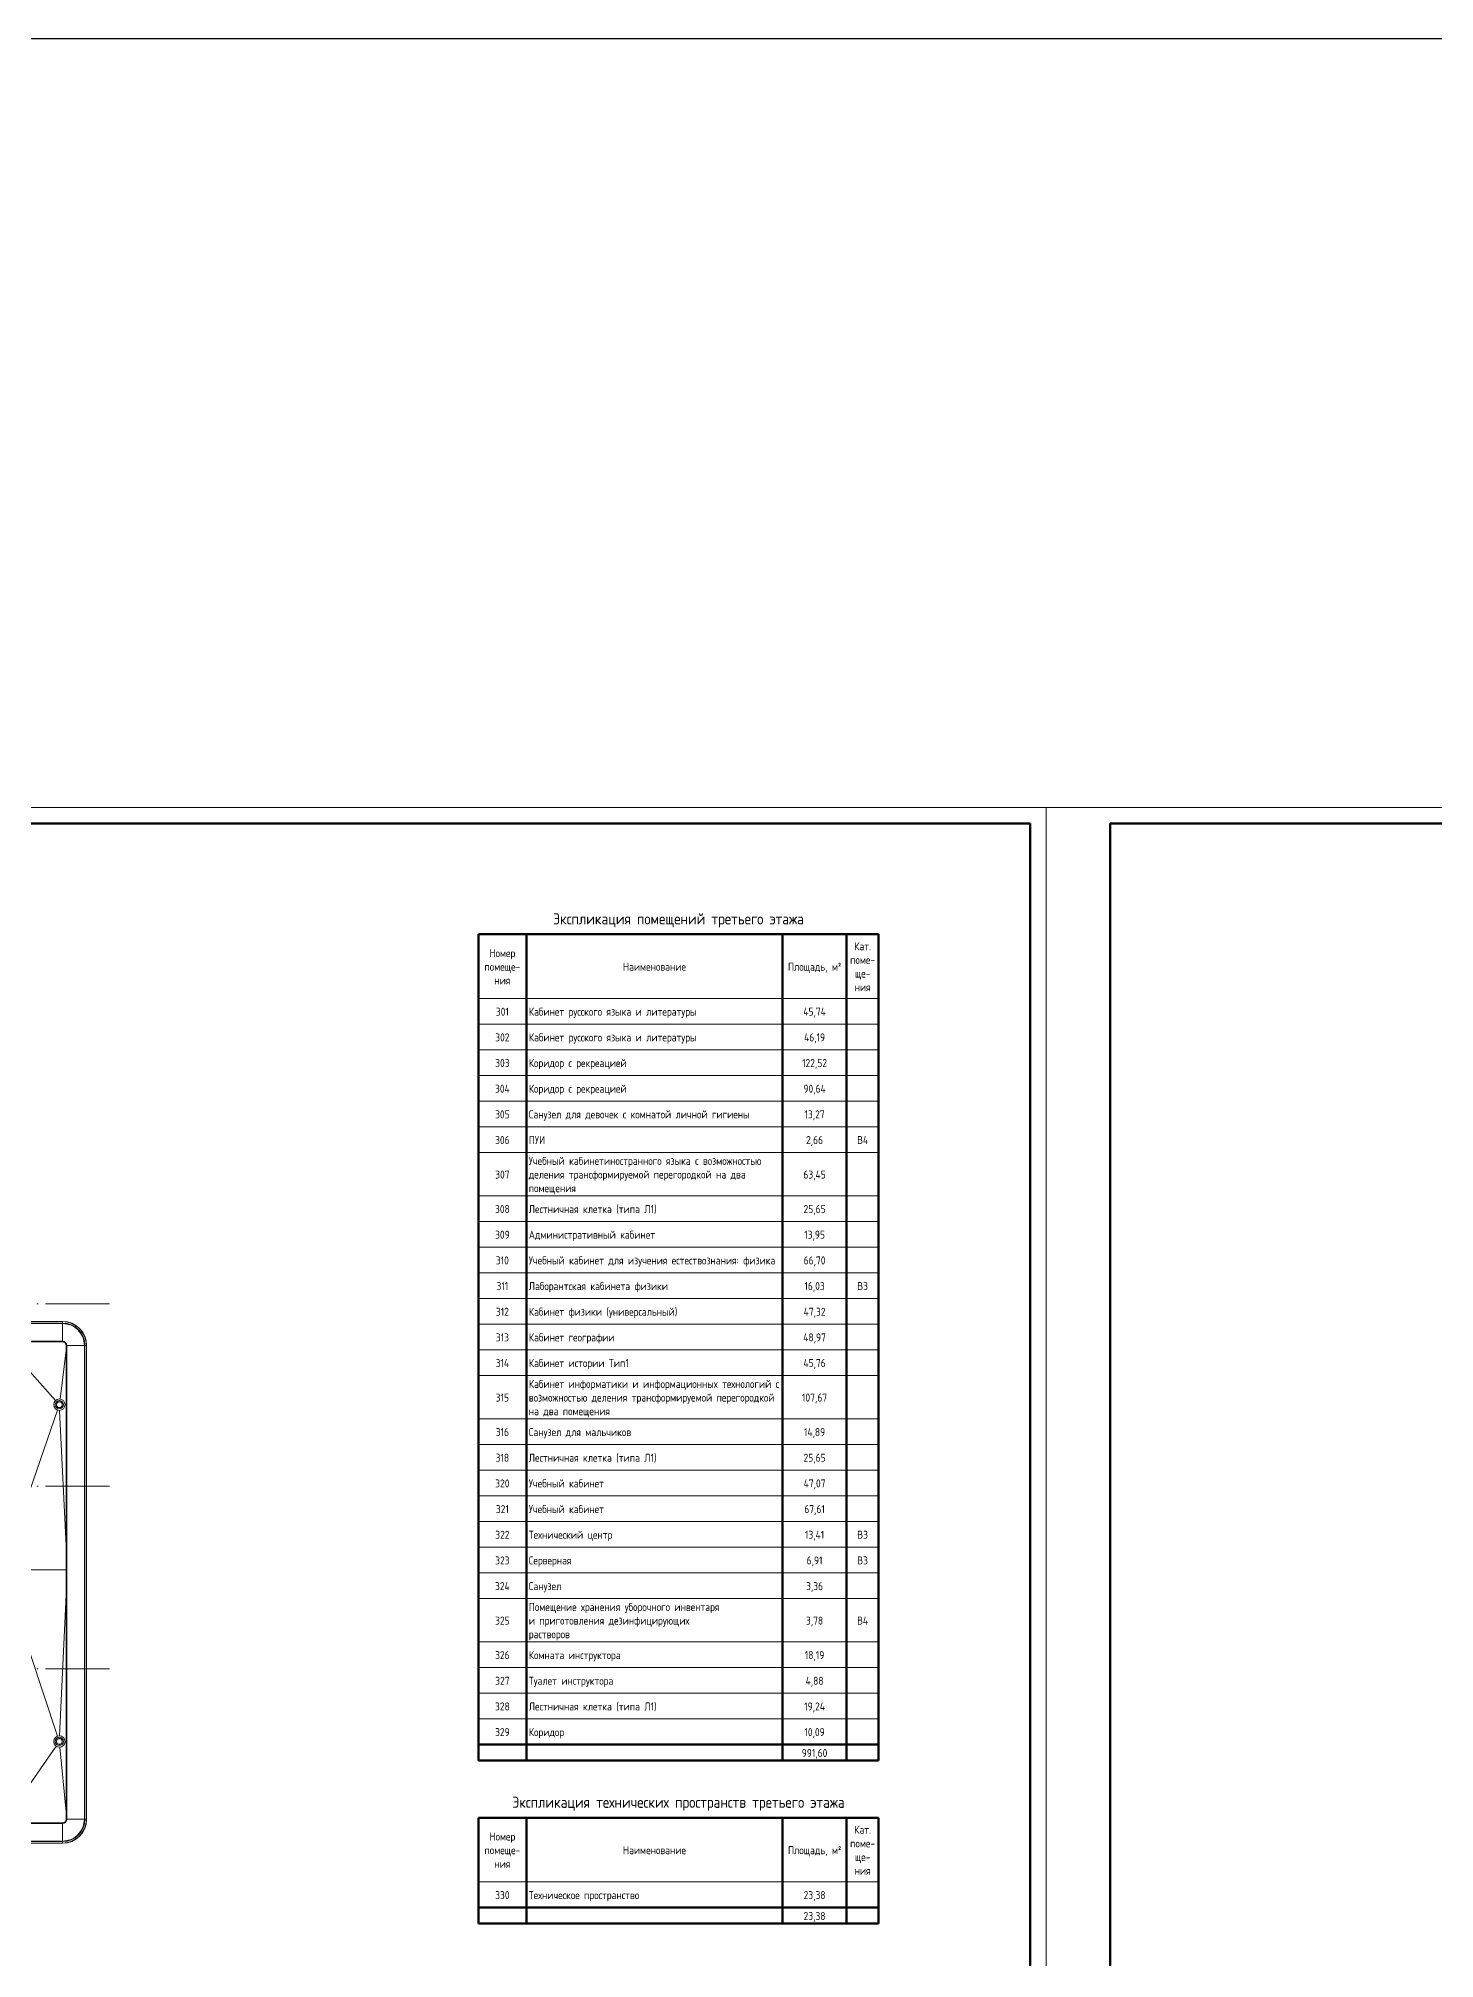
# Model space of a CAD drawing. Header units: millimetres. Extents: x -88595 to 880822, y -1054509 to -148035.
# Drawn here: x 446690 to 490291, y -256304 to -196327 of the extents above; entities that cross this region are included whole.
import ezdxf

# ---------------------------------------------------------------- set-up
doc = ezdxf.new("R2010")
doc.units = ezdxf.units.MM
doc.linetypes.add('ADSK_Линия сетки', pattern=[25, 20, -2.5, 0, -2.5])
for name, color, linetype, lineweight in [('Графика', 7, 'Continuous', 20), ('Крыша', 7, 'Continuous', 9), ('Линии', 7, 'Continuous', 9), ('Оборудование', 7, 'Continuous', 18), ('Ограждение', 7, 'Continuous', 9), ('Оси', 7, 'Continuous', 9), ('Основные надписи', 7, 'Continuous', 30), ('Тонкие линии', 7, 'Continuous', 18)]:
    doc.layers.add(name, color=color, linetype=linetype, lineweight=lineweight)
doc.layers.add('П4', color=1, linetype='Continuous')
doc.styles.add('GOST Common_7', font='GOST_Common.ttf', dxfattribs={"width": 0.9, "height": 2.5})
doc.styles.add('GOST Common_8', font='GOST_Common.ttf', dxfattribs={"width": 0.9, "height": 2.5})

# ---------------------------------------------------------------- blocks, each defined once
blk = doc.blocks.new('ADSK_Рамка - Форма 3-3616731-План подвала_')
at = {"layer": 'Основные надписи', "lineweight": 50}
for p, q in [((-197, 687.5), (-1361, 687.5)), ((-1361, 687.5), (-1361, -143.5)), ((-197, -143.5), (-197, 687.5))]:
    blk.add_line(p, q, dxfattribs=at)
at = {"layer": 'Тонкие линии', "lineweight": 20}
for p, q in [((-1381, 692.5), (-192, 692.5)), ((-1381, 692.5), (-1381, -148.5)), ((-192, 692.5), (-192, -148.5))]:
    blk.add_line(p, q, dxfattribs=at)
blk = doc.blocks.new('3 этаж')
at = {"layer": 'Крыша'}
for p, q in [((459108, 687555), (457478, 689388)), ((459248, 687598), (459438, 689131)), ((459438, 689131), (459438, 689131)), ((457446, 682264), (459169, 687257)), ((459438, 683018), (459235, 687247)), ((459438, 683018), (459438, 683018)), ((459438, 682264), (457446, 682264)), ((457446, 682264), (459171, 677071)), ((459234, 677080), (459438, 681481)), ((459126, 676759), (457471, 674362)), ((459243, 676729), (459438, 674703)), ((459438, 674703), (459243, 676729))]:
    blk.add_line(p, q, dxfattribs=at)
at = {"layer": 'Оборудование', "flags": 128}
for points in [[(459316, 687424), (459316, 687427), (459316, 687431), (459315, 687435), (459315, 687438), (459314, 687442), (459313, 687445), (459313, 687449), (459311, 687452), (459310, 687456), (459309, 687459), (459307, 687462), (459306, 687465), (459304, 687469), (459302, 687472), (459300, 687475), (459298, 687478), (459296, 687480), (459294, 687483), (459291, 687486), (459289, 687488), (459286, 687491), (459283, 687493), (459281, 687495), (459278, 687497), (459275, 687499), (459272, 687501), (459269, 687503), (459265, 687505), (459262, 687506), (459259, 687508), (459255, 687509), (459252, 687510), (459248, 687511), (459245, 687512), (459241, 687512), (459238, 687513), (459234, 687513), (459231, 687514), (459227, 687514), (459224, 687514), (459220, 687514), (459216, 687513), (459213, 687513), (459209, 687512), (459206, 687511), (459202, 687510), (459199, 687509), (459195, 687508), (459192, 687507), (459189, 687506), (459186, 687504), (459182, 687502), (459179, 687501), (459176, 687499), (459173, 687497), (459170, 687494), (459168, 687492), (459165, 687490), (459162, 687487), (459160, 687485), (459158, 687482), (459155, 687479), (459153, 687476), (459151, 687473), (459149, 687470), (459147, 687467), (459146, 687464), (459144, 687461), (459143, 687457), (459142, 687454), (459140, 687451), (459139, 687447), (459139, 687444), (459138, 687440), (459137, 687437), (459137, 687433), (459136, 687429), (459136, 687426), (459136, 687424)], [(459136, 687424), (459136, 687420), (459137, 687417), (459137, 687413), (459137, 687410), (459138, 687406), (459139, 687402), (459140, 687399), (459141, 687396), (459142, 687392), (459143, 687389), (459145, 687386), (459146, 687382), (459148, 687379), (459150, 687376), (459152, 687373), (459154, 687370), (459156, 687367), (459159, 687365), (459161, 687362), (459164, 687359), (459166, 687357), (459169, 687355), (459172, 687352), (459175, 687350), (459178, 687348), (459181, 687346), (459184, 687345), (459187, 687343), (459190, 687341), (459194, 687340), (459197, 687339), (459200, 687338), (459204, 687337), (459207, 687336), (459211, 687335), (459214, 687335), (459218, 687334), (459222, 687334), (459225, 687334), (459229, 687334), (459232, 687334), (459236, 687335), (459240, 687335), (459243, 687336), (459247, 687336), (459250, 687337), (459254, 687338), (459257, 687339), (459260, 687341), (459264, 687342), (459267, 687344), (459270, 687345), (459273, 687347), (459276, 687349), (459279, 687351), (459282, 687353), (459285, 687356), (459287, 687358), (459290, 687361), (459292, 687363), (459295, 687366), (459297, 687369), (459299, 687372), (459301, 687374), (459303, 687378), (459305, 687381), (459307, 687384), (459308, 687387), (459310, 687390), (459311, 687394), (459312, 687397), (459313, 687401), (459314, 687404), (459315, 687408), (459315, 687411), (459316, 687415), (459316, 687418), (459316, 687422), (459316, 687424)], [(459316, 676904), (459316, 676907), (459316, 676911), (459315, 676915), (459315, 676918), (459314, 676922), (459314, 676925), (459313, 676929), (459312, 676932), (459310, 676936), (459309, 676939), (459308, 676942), (459306, 676945), (459304, 676949), (459302, 676952), (459300, 676955), (459298, 676958), (459296, 676960), (459294, 676963), (459291, 676966), (459289, 676968), (459286, 676971), (459284, 676973), (459281, 676975), (459278, 676977), (459275, 676979), (459272, 676981), (459269, 676983), (459265, 676985), (459262, 676986), (459259, 676988), (459255, 676989), (459252, 676990), (459249, 676991), (459245, 676992), (459242, 676992), (459238, 676993), (459234, 676993), (459231, 676994), (459227, 676994), (459224, 676994), (459220, 676994), (459216, 676993), (459213, 676993), (459209, 676992), (459206, 676991), (459202, 676990), (459199, 676989), (459196, 676988), (459192, 676987), (459189, 676986), (459186, 676984), (459182, 676982), (459179, 676981), (459176, 676979), (459173, 676977), (459171, 676974), (459168, 676972), (459165, 676970), (459162, 676967), (459160, 676965), (459158, 676962), (459155, 676959), (459153, 676956), (459151, 676953), (459149, 676950), (459147, 676947), (459146, 676944), (459144, 676941), (459143, 676937), (459142, 676934), (459140, 676931), (459139, 676927), (459139, 676924), (459138, 676920), (459137, 676917), (459137, 676913), (459137, 676909), (459136, 676906), (459136, 676904)], [(459136, 676904), (459136, 676900), (459137, 676897), (459137, 676893), (459138, 676890), (459138, 676886), (459139, 676882), (459140, 676879), (459141, 676876), (459142, 676872), (459143, 676869), (459145, 676866), (459147, 676862), (459148, 676859), (459150, 676856), (459152, 676853), (459154, 676850), (459156, 676847), (459159, 676845), (459161, 676842), (459164, 676839), (459166, 676837), (459169, 676835), (459172, 676832), (459175, 676830), (459178, 676828), (459181, 676826), (459184, 676825), (459187, 676823), (459190, 676821), (459194, 676820), (459197, 676819), (459200, 676818), (459204, 676817), (459207, 676816), (459211, 676815), (459215, 676815), (459218, 676814), (459222, 676814), (459225, 676814), (459229, 676814), (459232, 676814), (459236, 676815), (459240, 676815), (459243, 676816), (459247, 676816), (459250, 676817), (459254, 676818), (459257, 676819), (459260, 676821), (459264, 676822), (459267, 676824), (459270, 676825), (459273, 676827), (459276, 676829), (459279, 676831), (459282, 676833), (459285, 676836), (459287, 676838), (459290, 676841), (459293, 676843), (459295, 676846), (459297, 676849), (459299, 676852), (459301, 676854), (459303, 676858), (459305, 676861), (459307, 676864), (459308, 676867), (459310, 676870), (459311, 676874), (459312, 676877), (459313, 676881), (459314, 676884), (459315, 676888), (459315, 676891), (459316, 676895), (459316, 676898), (459316, 676902), (459316, 676904)]]:
    blk.add_lwpolyline(points, dxfattribs=at)
at = {"layer": 'Оборудование'}
for centre, radius, start, end in [((459226, 687424), 178, 0, 180), ((459226, 687424), 178, 180, 0), ((459226, 687424), 130, 0, 180), ((459226, 687424), 130, 180, 0), ((459226, 676904), 178, 0, 180), ((459226, 676904), 178, 180, 0), ((459226, 676904), 130, 0, 180), ((459226, 676904), 130, 180, 0)]:
    blk.add_arc(centre, radius, start, end, dxfattribs=at)
at = {"layer": 'Ограждение'}
for p, q in [((459326, 690025), (457461, 690025)), ((459326, 690018), (457461, 690018)), ((459326, 689971), (457461, 689971)), ((459326, 689957), (457461, 689957)), ((459326, 690018), (459326, 690025)), ((459326, 689971), (459326, 690018)), ((459326, 689957), (459326, 689971)), ((459326, 689409), (459326, 689957)), ((459326, 689409), (457461, 689409)), ((459326, 689388), (457461, 689388)), ((459326, 689388), (459326, 689409)), ((459438, 689276), (459459, 689276)), ((459438, 674474), (459438, 689276)), ((459459, 689276), (460007, 689276)), ((459459, 674474), (459459, 689276)), ((460007, 689276), (460021, 689276)), ((460007, 674474), (460007, 689276)), ((460021, 689276), (460068, 689276)), ((460021, 674474), (460021, 689276)), ((460068, 689276), (460075, 689276)), ((460068, 674474), (460068, 689276)), ((460075, 674474), (460075, 689276)), ((453094, 674362), (459326, 674362)), ((453094, 674341), (459326, 674341)), ((459326, 674362), (459326, 674341)), ((459326, 674341), (459326, 673793)), ((459438, 674474), (459459, 674474)), ((459459, 674474), (460007, 674474)), ((460007, 674474), (460021, 674474)), ((460021, 674474), (460068, 674474)), ((460068, 674474), (460075, 674474)), ((453094, 673793), (459326, 673793)), ((453094, 673779), (459326, 673779)), ((453094, 673732), (459326, 673732)), ((453094, 673725), (459326, 673725)), ((459326, 673793), (459326, 673779)), ((459326, 673779), (459326, 673732)), ((459326, 673732), (459326, 673725))]:
    blk.add_line(p, q, dxfattribs=at)
for centre, radius, start, end in [((459326, 689276), 749, 0, 90), ((459326, 689276), 742, 0, 90), ((459326, 689276), 695, 0, 90), ((459326, 689276), 681, 0, 90), ((459326, 689276), 133, 0, 90), ((459326, 689276), 112, 0, 90), ((459326, 674474), 133, 270, 0), ((459326, 674474), 681, 270, 0), ((459326, 674474), 695, 270, 0), ((459326, 674474), 742, 270, 0), ((459326, 674474), 749, 270, 0), ((459326, 674474), 112, 270, 0)]:
    blk.add_arc(centre, radius, start, end, dxfattribs=at)
at = {"layer": 'Оси', "linetype": 'ADSK_Линия сетки', "ltscale": 100}
for p, q in [((460794, 690574), (389072, 690574)), ((460794, 684874), (389072, 684874)), ((460794, 679174), (389072, 679174))]:
    blk.add_line(p, q, dxfattribs=at)

msp = doc.modelspace()

# ---------------------------------------------------------------- linework, layer by layer
at = {"layer": 'Линии', "lineweight": 50}
for p, q in [((460429, -224311), (460429, -226315)), ((460429, -224311), (472930, -224311)), ((461929, -224311), (461929, -226315)), ((469929, -224311), (469929, -226315)), ((471929, -224311), (471929, -226315)), ((472929, -224311), (472929, -226315)), ((460429, -226315), (460429, -227117)), ((461929, -226315), (461929, -227117)), ((469929, -226315), (469929, -227117)), ((471929, -226315), (471929, -227117)), ((472929, -226315), (472929, -227117)), ((460429, -227117), (460429, -227919)), ((461929, -227117), (461929, -227919)), ((469929, -227117), (469929, -227919)), ((471929, -227117), (471929, -227919)), ((472929, -227117), (472929, -227919)), ((460429, -227919), (460429, -228721)), ((461929, -227919), (461929, -228721)), ((469929, -227919), (469929, -228721)), ((471929, -227919), (471929, -228721)), ((472929, -227919), (472929, -228721)), ((460429, -228721), (460429, -229523)), ((461929, -228721), (461929, -229523)), ((469929, -228721), (469929, -229523)), ((471929, -228721), (471929, -229523)), ((472929, -228721), (472929, -229523)), ((460429, -229523), (460429, -230325)), ((461929, -229523), (461929, -230325)), ((469929, -229523), (469929, -230325)), ((471929, -229523), (471929, -230325)), ((472929, -229523), (472929, -230325)), ((460429, -230325), (460429, -231126)), ((461929, -230325), (461929, -231126)), ((469929, -230325), (469929, -231126)), ((471929, -230325), (471929, -231126)), ((472929, -230325), (472929, -231126)), ((460429, -231126), (460429, -232480)), ((461929, -231126), (461929, -232480)), ((469929, -231126), (469929, -232480)), ((471929, -231126), (471929, -232480)), ((472929, -231126), (472929, -232480)), ((460429, -232480), (460429, -233282)), ((461929, -232480), (461929, -233282)), ((469929, -232480), (469929, -233282)), ((471929, -232480), (471929, -233282)), ((472929, -232480), (472929, -233282)), ((460429, -233282), (460429, -234084)), ((461929, -233282), (461929, -234084)), ((469929, -233282), (469929, -234084)), ((471929, -233282), (471929, -234084)), ((472929, -233282), (472929, -234084)), ((460429, -234084), (460429, -234885)), ((461929, -234084), (461929, -234885)), ((469929, -234084), (469929, -234885)), ((471929, -234084), (471929, -234885)), ((472929, -234084), (472929, -234885)), ((460429, -234885), (460429, -235687)), ((461929, -234885), (461929, -235687)), ((469929, -234885), (469929, -235687)), ((471929, -234885), (471929, -235687)), ((472929, -234885), (472929, -235687)), ((460429, -235687), (460429, -236489)), ((461929, -235687), (461929, -236489)), ((469929, -235687), (469929, -236489)), ((471929, -235687), (471929, -236489)), ((472929, -235687), (472929, -236489)), ((460429, -236489), (460429, -237291)), ((461929, -236489), (461929, -237291)), ((469929, -236489), (469929, -237291)), ((471929, -236489), (471929, -237291)), ((472929, -236489), (472929, -237291)), ((460429, -237291), (460429, -238093)), ((461929, -237291), (461929, -238093)), ((469929, -237291), (469929, -238093)), ((471929, -237291), (471929, -238093)), ((472929, -237291), (472929, -238093)), ((460429, -238093), (460429, -239446)), ((461929, -238093), (461929, -239446)), ((469929, -238093), (469929, -239446)), ((471929, -238093), (471929, -239446)), ((472929, -238093), (472929, -239446)), ((460429, -239446), (460429, -240248)), ((461929, -239446), (461929, -240248)), ((469929, -239446), (469929, -240248)), ((471929, -239446), (471929, -240248)), ((472929, -239446), (472929, -240248)), ((460429, -240248), (460429, -241050)), ((461929, -240248), (461929, -241050)), ((469929, -240248), (469929, -241050)), ((471929, -240248), (471929, -241050)), ((472929, -240248), (472929, -241050)), ((460429, -241050), (460429, -241852)), ((461929, -241050), (461929, -241852)), ((469929, -241050), (469929, -241852)), ((471929, -241050), (471929, -241852)), ((472929, -241050), (472929, -241852)), ((460429, -241852), (460429, -242654)), ((461929, -241852), (461929, -242654)), ((469929, -241852), (469929, -242654)), ((471929, -241852), (471929, -242654)), ((472929, -241852), (472929, -242654)), ((460429, -242654), (460429, -243455)), ((461929, -242654), (461929, -243455)), ((469929, -242654), (469929, -243455)), ((471929, -242654), (471929, -243455)), ((472929, -242654), (472929, -243455)), ((460429, -243455), (460429, -244257)), ((461929, -243455), (461929, -244257)), ((469929, -243455), (469929, -244257)), ((471929, -243455), (471929, -244257)), ((472929, -243455), (472929, -244257)), ((460429, -244257), (460429, -245059)), ((461929, -244257), (461929, -245059)), ((469929, -244257), (469929, -245059)), ((471929, -244257), (471929, -245059)), ((472929, -244257), (472929, -245059)), ((460429, -245059), (460429, -246413)), ((461929, -245059), (461929, -246413)), ((469929, -245059), (469929, -246413)), ((471929, -245059), (471929, -246413)), ((472929, -245059), (472929, -246413)), ((460429, -246413), (460429, -247214)), ((461929, -246413), (461929, -247214)), ((469929, -246413), (469929, -247214)), ((471929, -246413), (471929, -247214)), ((472929, -246413), (472929, -247214)), ((460429, -247214), (460429, -248016)), ((461929, -247214), (461929, -248016)), ((469929, -247214), (469929, -248016)), ((471929, -247214), (471929, -248016)), ((472929, -247214), (472929, -248016)), ((460429, -248016), (460429, -248818)), ((461929, -248016), (461929, -248818)), ((469929, -248016), (469929, -248818)), ((471929, -248016), (471929, -248818)), ((472929, -248016), (472929, -248818)), ((460429, -248818), (460429, -249620)), ((461929, -248818), (461929, -249620)), ((469929, -248818), (469929, -249620)), ((471929, -248818), (471929, -249620)), ((472929, -248818), (472929, -249620)), ((461929, -249620), (460429, -249620)), ((460429, -249620), (460429, -250121)), ((469929, -249620), (461929, -249620)), ((461929, -249620), (461929, -250121)), ((471929, -249620), (469929, -249620)), ((469929, -249620), (469929, -250121)), ((472929, -249620), (471929, -249620)), ((471929, -249620), (471929, -250121)), ((472929, -249620), (472929, -250121)), ((472930, -249620), (472930, -250121)), ((461929, -250121), (460429, -250121)), ((469929, -250121), (461929, -250121)), ((471929, -250121), (469929, -250121)), ((472929, -250121), (471929, -250121)), ((472930, -250121), (472929, -250121)), ((460429, -251904), (460429, -253909)), ((460429, -251904), (472930, -251904)), ((461929, -251904), (461929, -253909)), ((469929, -251904), (469929, -253909)), ((471929, -251904), (471929, -253909)), ((472929, -251904), (472929, -253909)), ((460429, -253909), (460429, -254711)), ((461929, -253909), (461929, -254711)), ((469929, -253909), (469929, -254711)), ((471929, -253909), (471929, -254711)), ((472929, -253909), (472929, -254711)), ((461929, -254711), (460429, -254711)), ((460429, -254711), (460429, -255212)), ((469929, -254711), (461929, -254711)), ((461929, -254711), (461929, -255212)), ((471929, -254711), (469929, -254711)), ((469929, -254711), (469929, -255212)), ((472929, -254711), (471929, -254711)), ((471929, -254711), (471929, -255212)), ((472929, -254711), (472929, -255212)), ((472930, -254711), (472930, -255212)), ((461929, -255212), (460429, -255212)), ((469929, -255212), (461929, -255212)), ((471929, -255212), (469929, -255212)), ((472929, -255212), (471929, -255212)), ((472930, -255212), (472929, -255212))]:
    msp.add_line(p, q, dxfattribs=at)
at = {"layer": 'Линии', "lineweight": 20}
for p, q in [((472930, -224311), (472930, -226315)), ((461929, -226315), (460429, -226315)), ((469929, -226315), (461929, -226315)), ((471929, -226315), (469929, -226315)), ((472929, -226315), (471929, -226315)), ((461929, -227117), (460429, -227117)), ((469929, -227117), (461929, -227117)), ((471929, -227117), (469929, -227117)), ((472929, -227117), (471929, -227117)), ((461929, -227919), (460429, -227919)), ((469929, -227919), (461929, -227919)), ((471929, -227919), (469929, -227919)), ((472929, -227919), (471929, -227919)), ((461929, -228721), (460429, -228721)), ((469929, -228721), (461929, -228721)), ((471929, -228721), (469929, -228721)), ((472929, -228721), (471929, -228721)), ((461929, -229523), (460429, -229523)), ((469929, -229523), (461929, -229523)), ((471929, -229523), (469929, -229523)), ((472929, -229523), (471929, -229523)), ((461929, -230325), (460429, -230325)), ((469929, -230325), (461929, -230325)), ((471929, -230325), (469929, -230325)), ((472929, -230325), (471929, -230325)), ((461929, -231126), (460429, -231126)), ((469929, -231126), (461929, -231126)), ((471929, -231126), (469929, -231126)), ((472929, -231126), (471929, -231126)), ((461929, -232480), (460429, -232480)), ((469929, -232480), (461929, -232480)), ((471929, -232480), (469929, -232480)), ((472929, -232480), (471929, -232480)), ((461929, -233282), (460429, -233282)), ((469929, -233282), (461929, -233282)), ((471929, -233282), (469929, -233282)), ((472929, -233282), (471929, -233282)), ((461929, -234084), (460429, -234084)), ((469929, -234084), (461929, -234084)), ((471929, -234084), (469929, -234084)), ((472929, -234084), (471929, -234084)), ((461929, -234885), (460429, -234885)), ((469929, -234885), (461929, -234885)), ((471929, -234885), (469929, -234885)), ((472929, -234885), (471929, -234885)), ((461929, -235687), (460429, -235687)), ((469929, -235687), (461929, -235687)), ((471929, -235687), (469929, -235687)), ((472929, -235687), (471929, -235687)), ((461929, -236489), (460429, -236489)), ((469929, -236489), (461929, -236489)), ((471929, -236489), (469929, -236489)), ((472929, -236489), (471929, -236489)), ((461929, -237291), (460429, -237291)), ((469929, -237291), (461929, -237291)), ((471929, -237291), (469929, -237291)), ((472929, -237291), (471929, -237291)), ((461929, -238093), (460429, -238093)), ((469929, -238093), (461929, -238093)), ((471929, -238093), (469929, -238093)), ((472929, -238093), (471929, -238093)), ((461929, -239446), (460429, -239446)), ((469929, -239446), (461929, -239446)), ((471929, -239446), (469929, -239446)), ((472929, -239446), (471929, -239446)), ((461929, -240248), (460429, -240248)), ((469929, -240248), (461929, -240248)), ((471929, -240248), (469929, -240248)), ((472929, -240248), (471929, -240248)), ((461929, -241050), (460429, -241050)), ((469929, -241050), (461929, -241050)), ((471929, -241050), (469929, -241050)), ((472929, -241050), (471929, -241050)), ((461929, -241852), (460429, -241852)), ((469929, -241852), (461929, -241852)), ((471929, -241852), (469929, -241852)), ((472929, -241852), (471929, -241852)), ((461929, -242654), (460429, -242654)), ((469929, -242654), (461929, -242654)), ((471929, -242654), (469929, -242654)), ((472929, -242654), (471929, -242654)), ((461929, -243455), (460429, -243455)), ((469929, -243455), (461929, -243455)), ((471929, -243455), (469929, -243455)), ((472929, -243455), (471929, -243455)), ((461929, -244257), (460429, -244257)), ((469929, -244257), (461929, -244257)), ((471929, -244257), (469929, -244257)), ((472929, -244257), (471929, -244257)), ((461929, -245059), (460429, -245059)), ((469929, -245059), (461929, -245059)), ((471929, -245059), (469929, -245059)), ((472929, -245059), (471929, -245059)), ((461929, -246413), (460429, -246413)), ((469929, -246413), (461929, -246413)), ((471929, -246413), (469929, -246413)), ((472929, -246413), (471929, -246413)), ((461929, -247214), (460429, -247214)), ((469929, -247214), (461929, -247214)), ((471929, -247214), (469929, -247214)), ((472929, -247214), (471929, -247214)), ((461929, -248016), (460429, -248016)), ((469929, -248016), (461929, -248016)), ((471929, -248016), (469929, -248016)), ((472929, -248016), (471929, -248016)), ((461929, -248818), (460429, -248818)), ((469929, -248818), (461929, -248818)), ((471929, -248818), (469929, -248818)), ((472929, -248818), (471929, -248818)), ((472930, -251904), (472930, -253909)), ((461929, -253909), (460429, -253909)), ((469929, -253909), (461929, -253909)), ((471929, -253909), (469929, -253909)), ((472929, -253909), (471929, -253909))]:
    msp.add_line(p, q, dxfattribs=at)
at = {"layer": 'П4', "color": 3, "ltscale": 100}
msp.add_lwpolyline([(-88595, -196327), (880822, -196327), (880822, -376127), (-88595, -376127)], close=True, dxfattribs=at)

# ---------------------------------------------------------------- block references
at = {"layer": 'Оборудование', "color": 5, "true_color": 0x0000ff}
msp.add_blockref('3 этаж', (-11881, -926426), dxfattribs=at)
at = {"layer": 'Основные надписи', "lineweight": 9, "xscale": 100, "yscale": 100, "zscale": 100}
for p in [(497363, -289602), (616263, -289602)]:
    msp.add_blockref('ADSK_Рамка - Форма 3-3616731-План подвала_', p, dxfattribs=at)

# ---------------------------------------------------------------- texts
at = {"layer": 'Графика', "line_spacing_factor": 1.022761}
for s, insert, char_height, width, attachment_point, style in [('Экспликация помещений третьего этажа', (466679, -223652), 350, 9646.6, 2, 'GOST Common_8'), ('Номер\\Pпомеще-\\Pния', (461179, -224773), 250, 1418.03, 2, 'GOST Common_7'), ('Кат.\\Pпоме-\\Pще-\\Pния', (472429, -224560), 250, 962.45, 2, 'GOST Common_7'), ('Наименование', (465929, -225199), 250, 2353.32, 2, 'GOST Common_7'), ('Площадь, м\\fGOST Common|b0|i0|c238|p34|;\\W.9;²', (470929, -225199), 250, 2009.37, 2, 'GOST Common_7'), ('301', (461179, -226603), 250, 509.89, 2, 'GOST Common_7'), ('Кабинет русского языка и литературы', (462004, -226603), 250, 6438.44, 1, 'GOST Common_7'), ('45,74', (470929, -226603), 250, 896.07, 2, 'GOST Common_7'), ('302', (461179, -227405), 250, 561.18, 2, 'GOST Common_7'), ('Кабинет русского языка и литературы', (462004, -227405), 250, 6438.44, 1, 'GOST Common_7'), ('46,19', (470929, -227405), 250, 817.63, 2, 'GOST Common_7'), ('303', (461179, -228206), 250, 561.18, 2, 'GOST Common_7'), ('Коридор с рекреацией', (462004, -228206), 250, 3611.44, 1, 'GOST Common_7'), ('122,52', (470929, -228206), 250, 977.53, 2, 'GOST Common_7'), ('304', (461179, -229008), 250, 588.33, 2, 'GOST Common_7'), ('Коридор с рекреацией', (462004, -229008), 250, 3611.44, 1, 'GOST Common_7'), ('90,64', (470929, -229008), 250, 868.92, 2, 'GOST Common_7'), ('305', (461179, -229810), 250, 561.18, 2, 'GOST Common_7'), ('Санузел для девочек с комнатой личной гигиены', (462004, -229810), 250, 7983.18, 1, 'GOST Common_7'), ('13,27', (470929, -229810), 250, 790.47, 2, 'GOST Common_7'), ('306', (461179, -230612), 250, 561.18, 2, 'GOST Common_7'), ('ПУИ', (462004, -230612), 250, 642.64, 1, 'GOST Common_7'), ('2,66', (470929, -230612), 250, 654.71, 2, 'GOST Common_7'), ('В4', (472429, -230612), 250, 428.42, 2, 'GOST Common_7'), ('Учебный кабинетиностранного языка с возможностью\\Pделения трансформируемой перегородкой на два\\Pпомещения', (462004, -231263), 250, 8957.7, 1, 'GOST Common_7'), ('307', (461179, -231690), 250, 561.18, 2, 'GOST Common_7'), ('63,45', (470929, -231690), 250, 868.92, 2, 'GOST Common_7'), ('308', (461179, -232767), 250, 561.18, 2, 'GOST Common_7'), ('Лестничная клетка (типа Л1)', (462004, -232767), 250, 4836.37, 1, 'GOST Common_7'), ('25,65', (470929, -232767), 250, 841.76, 2, 'GOST Common_7'), ('309', (461179, -233569), 250, 561.18, 2, 'GOST Common_7'), ('Административный кабинет', (462004, -233569), 250, 4697.59, 1, 'GOST Common_7'), ('13,95', (470929, -233569), 250, 790.47, 2, 'GOST Common_7'), ('310', (461179, -234371), 250, 509.89, 2, 'GOST Common_7'), ('Учебный кабинет для изучения естествознания: физика', (462004, -234371), 250, 9235.27, 1, 'GOST Common_7'), ('66,70', (470929, -234371), 250, 841.76, 2, 'GOST Common_7'), ('311', (461179, -235173), 250, 458.6, 2, 'GOST Common_7'), ('Лаборантская кабинета физики', (462004, -235173), 250, 5340.22, 1, 'GOST Common_7'), ('16,03', (470929, -235173), 250, 790.47, 2, 'GOST Common_7'), ('В3', (472429, -235173), 250, 401.27, 2, 'GOST Common_7'), ('312', (461179, -235975), 250, 509.89, 2, 'GOST Common_7'), ('Кабинет физики (универсальный)', (462004, -235975), 250, 5448.84, 1, 'GOST Common_7'), ('47,32', (470929, -235975), 250, 868.92, 2, 'GOST Common_7'), ('313', (461179, -236776), 250, 509.89, 2, 'GOST Common_7'), ('Кабинет географии', (462004, -236776), 250, 3276.54, 1, 'GOST Common_7'), ('48,97', (470929, -236776), 250, 868.92, 2, 'GOST Common_7'), ('314', (461179, -237578), 250, 537.04, 2, 'GOST Common_7'), ('Кабинет истории Тип1', (462004, -237578), 250, 3668.76, 1, 'GOST Common_7'), ('45,76', (470929, -237578), 250, 868.92, 2, 'GOST Common_7'), ('315', (461179, -238656), 250, 509.89, 2, 'GOST Common_7'), ('Кабинет информатики и информационных технологий с\\Pвозможностью деления трансформируемой перегородкой\\Pна два помещения', (462004, -238230), 250, 9380.09, 1, 'GOST Common_7'), ('107,67', (470929, -238656), 250, 977.53, 2, 'GOST Common_7'), ('316', (461179, -239734), 250, 509.89, 2, 'GOST Common_7'), ('Санузел для мальчиков', (462004, -239734), 250, 3810.57, 1, 'GOST Common_7'), ('14,89', (470929, -239734), 250, 817.63, 2, 'GOST Common_7'), ('318', (461179, -240535), 250, 509.89, 2, 'GOST Common_7'), ('Лестничная клетка (типа Л1)', (462004, -240535), 250, 4836.37, 1, 'GOST Common_7'), ('25,65', (470929, -240535), 250, 841.76, 2, 'GOST Common_7'), ('320', (461179, -241337), 250, 561.18, 2, 'GOST Common_7'), ('Учебный кабинет', (462004, -241337), 250, 2848.12, 1, 'GOST Common_7'), ('47,07', (470929, -241337), 250, 868.92, 2, 'GOST Common_7'), ('321', (461179, -242139), 250, 509.89, 2, 'GOST Common_7'), ('Учебный кабинет', (462004, -242139), 250, 2848.12, 1, 'GOST Common_7'), ('67,61', (470929, -242139), 250, 790.47, 2, 'GOST Common_7'), ('322', (461179, -242941), 250, 561.18, 2, 'GOST Common_7'), ('Технический центр', (462004, -242941), 250, 3170.95, 1, 'GOST Common_7'), ('13,41', (470929, -242941), 250, 766.34, 2, 'GOST Common_7'), ('В3', (472429, -242941), 250, 401.27, 2, 'GOST Common_7'), ('323', (461179, -243743), 250, 561.18, 2, 'GOST Common_7'), ('Серверная', (462004, -243743), 250, 1710.68, 1, 'GOST Common_7'), ('6,91', (470929, -243743), 250, 603.41, 2, 'GOST Common_7'), ('В3', (472429, -243743), 250, 401.27, 2, 'GOST Common_7'), ('324', (461179, -244545), 250, 588.33, 2, 'GOST Common_7'), ('Санузел', (462004, -244545), 250, 1324.5, 1, 'GOST Common_7'), ('3,36', (470929, -244545), 250, 654.71, 2, 'GOST Common_7'), ('Помещение хранения уборочного инвентаря\\Pи приготовления дезинфицирующих\\Pрастворов', (462004, -245196), 250, 7259.08, 1, 'GOST Common_7'), ('325', (461179, -245622), 250, 561.18, 2, 'GOST Common_7'), ('3,78', (470929, -245622), 250, 654.71, 2, 'GOST Common_7'), ('В4', (472429, -245622), 250, 428.42, 2, 'GOST Common_7'), ('326', (461179, -246700), 250, 561.18, 2, 'GOST Common_7'), ('Комната инструктора', (462004, -246700), 250, 3735.14, 1, 'GOST Common_7'), ('18,19', (470929, -246700), 250, 739.18, 2, 'GOST Common_7'), ('327', (461179, -247502), 250, 561.18, 2, 'GOST Common_7'), ('Туалет инструктора', (462004, -247502), 250, 3493.77, 1, 'GOST Common_7'), ('4,88', (470929, -247502), 250, 681.86, 2, 'GOST Common_7'), ('Лестничная клетка (типа Л1)', (462004, -248304), 250, 4836.37, 1, 'GOST Common_7'), ('328', (461179, -248304), 250, 561.18, 2, 'GOST Common_7'), ('19,24', (470929, -248304), 250, 817.63, 2, 'GOST Common_7'), ('329', (461179, -249105), 250, 561.18, 2, 'GOST Common_7'), ('Коридор', (462004, -249105), 250, 1336.56, 1, 'GOST Common_7'), ('10,09', (470929, -249105), 250, 790.47, 2, 'GOST Common_7'), ('991,60', (470929, -249757), 250, 977.53, 2, 'GOST Common_7'), ('Экспликация технических пространств третьего этажа', (466679, -251245), 350, 13194.39, 2, 'GOST Common_8'), ('Номер\\Pпомеще-\\Pния', (461179, -252367), 250, 1418.03, 2, 'GOST Common_7'), ('Кат.\\Pпоме-\\Pще-\\Pния', (472429, -252154), 250, 962.45, 2, 'GOST Common_7'), ('Наименование', (465929, -252793), 250, 2353.32, 2, 'GOST Common_7'), ('Площадь, м\\fGOST Common|b0|i0|c238|p34|;\\W.9;²', (470929, -252793), 250, 2009.37, 2, 'GOST Common_7'), ('330', (461179, -254196), 250, 561.18, 2, 'GOST Common_7'), ('Техническое пространство', (462004, -254196), 250, 4486.39, 1, 'GOST Common_7'), ('23,38', (470929, -254196), 250, 841.76, 2, 'GOST Common_7'), ('23,38', (470929, -254848), 250, 841.76, 2, 'GOST Common_7')]:
    msp.add_mtext(s, dxfattribs=dict(at, insert=insert, char_height=char_height, width=width, attachment_point=attachment_point, style=style))

doc.saveas('drawing.dxf')
